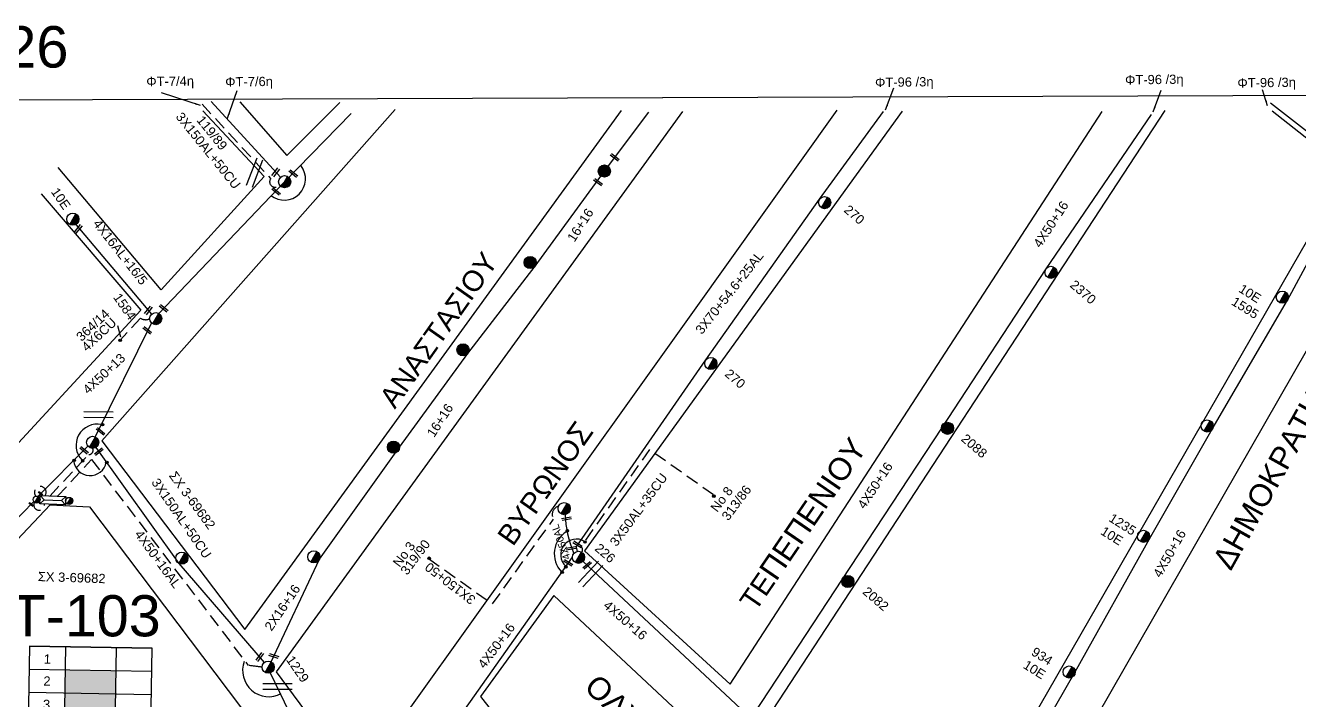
# Model space of a CAD drawing. Header units: millimetres. Extents: x 3156 to 5307, y 1191 to 2273.
# Drawn here: x 3941.1 to 4188.8, y 2126.8 to 2257.9 of the extents above; entities that cross this region are included whole.
import ezdxf
from ezdxf.enums import TextEntityAlignment as Align

# ---------------------------------------------------------------- set-up
doc = ezdxf.new("R2010")
doc.units = ezdxf.units.MM
doc.linetypes.add('DASHED', pattern=[19.05, 12.7, -6.35])
for name, color, linetype in [('Άγνωστα', 7, 'Continuous'), ('Ασφαλειοκιβώτια Χ.Τ 6 αναχωρήσεων', 7, 'Continuous'), ('Γυμνά εναέρια ΧΤ (3Φ)   4x16AL', 7, 'Continuous'), ('Γυμνά εναέρια ΧΤ και ΦΟΠ (3Φ)   4x50+16AL', 7, 'Continuous'), ('Επιγραφές - Σχήματα', 7, 'Continuous'), ('Καλώδια ΧΤ   3x150+50AL', 7, 'DASHED'), ('Καλώδια ΧΤ   3x150+50CU', 7, 'DASHED'), ('Καλώδια ΧΤ   3x150AL+50XLPE', 7, 'DASHED'), ('Καλώδια ΧΤ   4x50AL', 7, 'DASHED'), ('Μηχανική τομή', 7, 'Continuous'), ('Στύλος Ξύλινος', 7, 'Continuous'), ('Στύλος Ξύλινος @ 1', 7, 'Continuous'), ('Στύλος ΦΜ', 7, 'Continuous'), ('Στύλος ΦΜ @ 1', 7, 'Continuous'), ('Συνδέσεις', 7, 'Continuous'), ('Συνεστραμμένα ΧΤ   3x70+54.6+25 AL', 7, 'SYN_LINE'), ('Τομή', 7, 'Continuous'), ('Υποσταθμός εναέριος 2 στύλων', 7, 'Continuous'), ('Υποσταθμός πόλεως', 7, 'Continuous'), ('Υπόβαθρο ΔΕΗ', 7, 'Continuous'), ('Υπόγεια καλώδια Παροχών ΧΤ   4x6', 7, 'DASHED')]:
    doc.layers.add(name, color=color, linetype=linetype)
doc.styles.add('arial', font='arial.ttf')
doc.styles.get("Standard").update_dxf_attribs({"font": 'arial.ttf'})
doc.linetypes.add('SYN_LINE', pattern='A,0.5,-0.0001,["/\\/\\/\\/",Standard,S=0.1,R=0,X=0,Y=-0.05],-0.25', length=0.7501)
doc.dimstyles.new('ISO-25', dxfattribs={"dimtxt": 2.5, "dimasz": 2.5, "dimexe": 1.25, "dimexo": 0.625, "dimtad": 1, "dimtxsty": 'Standard', "dimcen": 2.5, "dimadec": 0, "dimazin": 0, "dimtfac": 1, "dimtmove": 0, "dimatfit": 3, "dimfxl": 1, "dimarcsym": 0})

# ---------------------------------------------------------------- blocks, each defined once
blk = doc.blocks.new('ΥΠΑΡΧΩΝ ΤΣΙΜΕΝΤΕΝΙΟΣ ΣΤΥΛΟΣ')
at = {"layer": 'Στύλος ΦΜ'}
blk.add_hatch(color=7, dxfattribs=at).paths.add_polyline_path([(-1.29, -2.28, 0.574793), (2.62, 0, 0.268822), (1.3, 2.27)])
at = {"layer": 'Στύλος ΦΜ', "color": 7}
blk.add_line((-1.29, -2.28), (1.3, 2.27), dxfattribs=at)
blk.add_circle((0, 0), 2.62, dxfattribs=at)
at = {"layer": 'Στύλος ΦΜ', "flags": 4}
for tag, p in [('ΑΡΙΘΜΟΣ', (-4.68, 8.05)), ('ΤΥΠΟΣ', (-4.91, 3.03))]:
    blk.add_attdef(tag, p, '', height=4, dxfattribs=at)
blk = doc.blocks.new('ΥΠΑΡΧΩΝ ΞΥΛΙΝΟΣ ΣΤΥΛΟΣ')
at = {"layer": 'Στύλος Ξύλινος'}
h = blk.add_hatch(color=7, dxfattribs=at)
h.paths.add_polyline_path([(-2.62, 0, 0.270008), (-1.29, -2.28), (1.3, 2.27, 0.576266)])
h.paths.add_polyline_path([(-1.29, -2.28, 0.574793), (2.62, 0, 0.268822), (1.3, 2.27)])
at = {"layer": 'Στύλος Ξύλινος', "color": 7}
blk.add_line((-1.29, -2.28), (1.3, 2.27), dxfattribs=at)
blk.add_circle((0, 0), 2.62, dxfattribs=at)
at = {"layer": 'Στύλος Ξύλινος', "flags": 4}
for tag, p in [('ΑΡΙΘΜΟΣ', (-4.91, 8.6)), ('ΤΥΠΟΣ', (-4.85, 3.39))]:
    blk.add_attdef(tag, p, '', height=4, dxfattribs=at)
blk = doc.blocks.new('ΤΟΜΗ')
at = {"layer": 'Τομή', "ltscale": 40}
for p, q in [((-5.68, 0), (5.68, 0)), ((5.68, -2.33), (-5.68, -2.33))]:
    blk.add_line(p, q, dxfattribs=at)
blk = doc.blocks.new('ΜΗΧΑΝΙΚΗ ΤΟΜΗ')
at = {"layer": 'Μηχανική τομή', "ltscale": 40}
for p, q in [((-1.89, 0.78), (1.89, 0.78)), ((1.89, 0), (-1.89, 0))]:
    blk.add_line(p, q, dxfattribs=at)
blk = doc.blocks.new('ΑΣΦΑΛΕΙΟΚΙΒΩΤΙΟ ΥΠΟΣΤΑΘΜΟΥ 6 ΑΝΑΧΩΡΗΣΕΩΝ')
at = {"layer": 'Ασφαλειοκιβώτια Χ.Τ 6 αναχωρήσεων', "ltscale": 40}
for p, q in [((-23.91, 27), (23.91, 27)), ((-9.83, 27), (-9.83, -27)), ((9.83, 27), (9.83, -27)), ((-23.91, 18), (23.91, 18)), ((-23.91, 9), (23.91, 9)), ((-23.91, 0), (23.91, 0)), ((-23.91, -9), (23.91, -9)), ((-23.91, -18), (23.91, -18))]:
    blk.add_line(p, q, dxfattribs=at)
at = {"layer": 'Ασφαλειοκιβώτια Χ.Τ 6 αναχωρήσεων'}
blk.add_lwpolyline([(-23.91, -27), (23.91, -27), (23.91, 27), (-23.91, 27)], close=True, dxfattribs=at)
for s, p in [('1', (-18.23, 20.26)), ('2', (-18.23, 11.69)), ('3', (-18.23, 2.62)), ('4', (-18.23, -6.41)), ('5', (-18.23, -15.42)), ('6', (-18.23, -24.55))]:
    blk.add_text(s, height=3.6, dxfattribs=at).set_placement(p)
at = {"layer": 'Ασφαλειοκιβώτια Χ.Τ 6 αναχωρήσεων', "ltscale": 40}
for tag, height, p in [('ΟΝΟΜΑ', 5, (-0.27, 31.68)), ('ΚΕΙΜΕΝΟ 1', 2, (16.95, 22.41)), ('ΚΕΙΜΕΝΟ 2', 2, (16.95, 13.71)), ('ΚΕΙΜΕΝΟ 3', 2, (16.95, 4.31)), ('ΚΕΙΜΕΝΟ 4', 2, (16.95, -4.67)), ('ΚΕΙΜΕΝΟ 5', 2, (16.95, -13.51)), ('ΚΕΙΜΕΝΟ 6', 2, (16.95, -22.43)), ('ΣΧ', 2, (-0.21, -29.21))]:
    blk.add_attdef(tag, text='', height=height, dxfattribs=at).set_placement(p, align=Align.MIDDLE_CENTER)
blk = doc.blocks.new('ΥΠΟΣΤΑΘΜΟΣ ΕΝΑΕΡΙΟΣ ΕΠΙ 2 ΣΤΥΛΩΝ')
at = {"layer": 'Υποσταθμός εναέριος 2 στύλων', "linetype": 'Continuous'}
for points in [[(-11.97, -2.11, 0.574793), (-8.45, -0.07, 0.268822), (-9.64, 1.98)], [(9.68, -2.15, 0.574793), (13.19, -0.1, 0.268822), (12.01, 1.95)]]:
    blk.add_hatch(color=256, dxfattribs=at).paths.add_polyline_path(points)
for p, q in [((-11.97, -2.11), (-9.64, 1.98)), ((9.68, -2.15), (12.01, 1.95))]:
    blk.add_line(p, q, dxfattribs=at)
for centre in [(-10.81, -0.07), (10.84, -0.1)]:
    blk.add_circle(centre, 2.36, dxfattribs=at)
at = {"layer": 'Υποσταθμός πόλεως', "linetype": 'Continuous', "ltscale": 40}
blk.add_lwpolyline([(-8.57, 2.82), (8.57, 2.82), (8.57, -2.82), (-8.57, -2.82)], close=True, dxfattribs=at)
for points in [[(-5.75, 0), (-8.57, 2.82)], [(-8.57, -2.82), (-5.75, 0)], [(-5.75, 0), (5.75, 0)], [(5.75, 0), (8.57, 2.82)], [(8.57, -2.82), (5.75, 0)]]:
    blk.add_lwpolyline(points, dxfattribs=at)
at = {"layer": 'Υποσταθμός εναέριος 2 στύλων', "ltscale": 40, "flags": 1}
for tag, p in [('ΜΕΤΑΣΧΗΜΑΤΙΣΜΟΣ', (14.09, 2.51)), ('ΙΣΧΥΣ', (14.07, -0.28)), ('ΑΡΙΘΜΟΣ', (14.19, -3))]:
    blk.add_attdef(tag, p, '', height=1.8, dxfattribs=at)
blk = doc.blocks.new('_ΣΥΝΔΕΣΗ')
at = {"layer": 'Συνδέσεις', "linetype": 'SYN_LINE', "ltscale": 40}
blk.add_hatch(color=256, dxfattribs=at).paths.add_polyline_path([(0.5, -0.01, 1), (-0.5, -0.01, 1)])
at = {"layer": 'Συνδέσεις'}
blk.add_circle((0, -0.01), 0.5, dxfattribs=at)

msp = doc.modelspace()

# ---------------------------------------------------------------- hatches: boundary and pattern name
at = {"layer": 'Ασφαλειοκιβώτια Χ.Τ 6 αναχωρήσεων'}
msp.add_hatch(color=151, dxfattribs=at).paths.add_polyline_path([(3948.79, 2132.79), (3948.71, 2128.29), (3958.54, 2128.13), (3958.61, 2132.63)])
at = {"layer": 'Καλώδια ΧΤ   3x150+50CU', "ltscale": 0.2}
h = msp.add_hatch(color=1, dxfattribs=at)
h.dxf.hatch_style = 1
h.paths.add_polyline_path([(3958.57, 2128.08), (3948.74, 2128.25), (3948.67, 2123.75), (3958.49, 2123.59)])

# ---------------------------------------------------------------- linework, layer by layer
at = {"layer": 'Άγνωστα', "color": 2}
for points in [[(3967.01, 2201.99), (3991.49, 2227.57), (4004.42, 2240.81)], [(3965.57, 2200.16), (3954.68, 2178)]]:
    msp.add_lwpolyline(points, dxfattribs=at)
at = {"layer": 'Άγνωστα', "color": 133}
msp.add_lwpolyline([(3988.87, 2134.28), (3998.25, 2154.21), (4013.84, 2176.01), (4027.12, 2194.22), (4040.17, 2211.17), (4053.65, 2229.64), (4062.31, 2241.06)], dxfattribs=at)
at = {"layer": 'Άγνωστα', "color": 151, "linetype": 'DASHED', "ltscale": 0.2}
msp.add_lwpolyline([(4074.89, 2166.72), (4062.45, 2175.54), (4049.1, 2156.7), (4049.1, 2156.7, -0.523531), (4049.09, 2155.44)], format="xyb", dxfattribs=at)
at = {"layer": 'Γυμνά εναέρια ΧΤ (3Φ)   4x16AL', "color": 2}
msp.add_lwpolyline([(3950.9, 2219.26), (3965.61, 2201.82)], dxfattribs=at)
at = {"layer": 'Γυμνά εναέρια ΧΤ και ΦΟΠ (3Φ)   4x50+16AL', "color": 30}
for points in [[(4199.18, 2230.43), (4183.14, 2242.8)], [(4159.99, 2240.61), (4139.51, 2210.62), (4119.21, 2179.67), (4099.9, 2150.34), (4082.78, 2124.3)]]:
    msp.add_lwpolyline(points, dxfattribs=at)
at = {"layer": 'Γυμνά εναέρια ΧΤ και ΦΟΠ (3Φ)   4x50+16AL', "color": 5}
for points in [[(4130.22, 2108.22), (4137.39, 2118.8), (4145.2, 2132.32), (4159.91, 2158.64), (4171.85, 2179.49), (4186.49, 2204.55), (4199.57, 2228.75)], [(4049.49, 2153.82), (4082.14, 2123.32), (4098.57, 2107.41), (4110.33, 2096.49), (4123.91, 2085.74)]]:
    msp.add_lwpolyline(points, dxfattribs=at)
at = {"layer": 'Γυμνά εναέρια ΧΤ και ΦΟΠ (3Φ)   4x50+16AL', "color": 4}
msp.add_lwpolyline([(3953.24, 2176.21), (3943.58, 2166.47)], dxfattribs=at)
at = {"layer": 'Γυμνά εναέρια ΧΤ και ΦΟΠ (3Φ)   4x50+16AL', "color": 4, "ltscale": 40}
msp.add_lwpolyline([(3954.79, 2175.95), (3970.91, 2153.41), (3987.51, 2134.15)], dxfattribs=at)
at = {"layer": 'Γυμνά εναέρια ΧΤ και ΦΟΠ (3Φ)   4x50+16AL', "color": 1}
msp.add_lwpolyline([(3942.78, 2165.52), (3935.53, 2158.1), (3911.69, 2132.92)], dxfattribs=at)
at = {"layer": 'Γυμνά εναέρια ΧΤ και ΦΟΠ (3Φ)   4x50+16AL', "color": 151}
for points in [[(4007.09, 2098.67), (4023.09, 2120.16), (4047.43, 2154.6)], [(3988.7, 2132.15), (4005.76, 2096.73), (4026.12, 2070.97)]]:
    msp.add_lwpolyline(points, dxfattribs=at)
at = {"layer": 'Καλώδια ΧΤ   3x150+50AL', "color": 151, "ltscale": 0.2}
msp.add_lwpolyline([(4019.49, 2154.35), (4031.89, 2145.53), (4043.76, 2162.02, -0.49656), (4044.75, 2164.53, 101.790241)], format="xyb", dxfattribs=at)
at = {"layer": 'Καλώδια ΧΤ   3x150+50CU', "linetype": 'Continuous', "ltscale": 0.2}
for p, q in [((3982.77, 2243.1), (3991.93, 2232.67)), ((3991.93, 2232.67), (4002.21, 2242.99))]:
    msp.add_line(p, q, dxfattribs=at)
at = {"layer": 'Καλώδια ΧΤ   3x150+50CU', "color": 30, "ltscale": 0.2}
msp.add_lwpolyline([(3975.44, 2242.65), (3988.77, 2228.18, 0.999119), (3990.5, 2226.94)], format="xyb", dxfattribs=at)
at = {"layer": 'Καλώδια ΧΤ   3x150+50CU', "color": 2, "ltscale": 0.2}
msp.add_lwpolyline([(3945.87, 2166.55), (3953.39, 2174.58, 0.594874), (3954.16, 2175.76)], format="xyb", dxfattribs=at)
at = {"layer": 'Καλώδια ΧΤ   3x150+50CU', "linetype": 'Continuous', "ltscale": 0.2}
for centre, radius, start, end in [((3991.42, 2228.12), 4.13, 231.1996, 37.9782), ((3955.06, 2176.34), 4.13, 78.4436, 224.0499), ((3953.66, 2173.68), 3.21, 184.9489, 349.3922), ((4049.02, 2155.29), 5.11, 121.8495, 223.0491), ((4048.2, 2155.1), 3.04, 58.7369, 227.2666), ((3988.41, 2132.61), 5.09, 159.5377, 298.4232)]:
    msp.add_arc(centre, radius, start, end, dxfattribs=at)
at = {"layer": 'Καλώδια ΧΤ   3x150+50CU', "color": 4, "ltscale": 0.2}
msp.add_arc((3943.98, 2167.23), 1.14, 323.1052, 228.2098, dxfattribs=at)
at = {"layer": 'Καλώδια ΧΤ   3x150+50CU', "color": 1, "ltscale": 0.2}
msp.add_arc((3943.75, 2164.78), 1.04, 145.3007, 12.8029, dxfattribs=at)
at = {"layer": 'Καλώδια ΧΤ   3x150AL+50XLPE', "color": 5, "linetype": 'Continuous', "ltscale": 0.2}
msp.add_lwpolyline([(3990.7, 2228.45), (3977.22, 2243.18)], dxfattribs=at)
at = {"layer": 'Καλώδια ΧΤ   3x150AL+50XLPE', "color": 151, "ltscale": 0.2}
msp.add_lwpolyline([(3947.35, 2166.45), (3953.94, 2173.61), (3984.41, 2133.59, -0.008272), (3987.1, 2133.26, -2.281577)], format="xyb", dxfattribs=at)
at = {"layer": 'Καλώδια ΧΤ   4x50AL', "color": 151, "linetype": 'Continuous', "ltscale": 0.2}
msp.add_lwpolyline([(4047.73, 2155.39, -0.086644), (4046.08, 2162.91, 13.00575)], format="xyb", dxfattribs=at)
at = {"layer": 'Συνεστραμμένα ΧΤ   3x70+54.6+25 AL', "color": 30, "ltscale": 20}
msp.add_line((4048.19, 2156.54), (4048.36, 2155.76), dxfattribs=at)
msp.add_lwpolyline([(4048.19, 2156.54), (4073.38, 2192.94), (4095.51, 2224.19), (4107.92, 2241.21)], dxfattribs=at)
at = {"layer": 'Υπόβαθρο ΔΕΗ', "linetype": 'Continuous', "ltscale": 0.2}
msp.add_line((5162.12, 2247.76), (3234.44, 2240.91), dxfattribs=at)
at = {"layer": 'Υπόβαθρο ΔΕΗ'}
for points in [[(4012.99, 2241.58), (3955.93, 2177.24), (3983.75, 2140.6), (4056.98, 2241.42)], [(3967.48, 2206.58), (3987.5, 2228.57), (3975.57, 2241.33)], [(4068.83, 2241.24), (3989.86, 2132.35), (4005.65, 2110.95), (4070.84, 2202.19), (4098.92, 2241.49)], [(4111.58, 2241.27), (4049.8, 2155.89), (4078.08, 2129.98), (4150.44, 2241.24)], [(4162.62, 2241.43), (4085.16, 2123.15), (4115.86, 2094.5), (4121.2, 2095.99)], [(4121.2, 2095.99), (4198.14, 2229.75), (4183.49, 2241.27)], [(3967.48, 2206.58), (3947.45, 2230.36)], [(3944.15, 2225.21), (3963.52, 2202.63)], [(4206.59, 2223.32), (4141.26, 2109.51), (4229.95, 2057.16), (4281.58, 2174.06), (4206.59, 2223.32)], [(3932.05, 2168.57), (3963.53, 2202.64)], [(4113.16, 2082.35), (4043.83, 2147.18), (4029.59, 2127.54), (4089.46, 2050.96), (4094.93, 2051.3), (4113.16, 2082.35)]]:
    msp.add_lwpolyline(points, dxfattribs=at)
msp.add_lwpolyline([(4024.44, 2070.6), (3999.08, 2035.91), (3920.02, 2137.47), (3945.92, 2164.79), (3953.54, 2164.43)], close=True, dxfattribs=at)
at = {"layer": 'Υπόγεια καλώδια Παροχών ΧΤ   4x6', "color": 2, "linetype": 'DASHED', "ltscale": 0.2}
msp.add_lwpolyline([(3965.25, 2200.91, -0.230977), (3963.46, 2201.05), (3959.52, 2196.79)], format="xyb", dxfattribs=at)

# ---------------------------------------------------------------- block references
at = {"layer": 'Ασφαλειοκιβώτια Χ.Τ 6 αναχωρήσεων', "xscale": 0.4999999999999698, "yscale": 0.4999999999999698, "zscale": 0.4999999999999698, "rotation": 359.0415533360016}
msp.add_blockref('ΑΣΦΑΛΕΙΟΚΙΒΩΤΙΟ ΥΠΟΣΤΑΘΜΟΥ 6 ΑΝΑΧΩΡΗΣΕΩΝ', (3953.58, 2123.67), dxfattribs=at)
at = {"layer": 'Μηχανική τομή'}
for p, xscale, yscale, zscale, rotation in [((4055.56, 2232.15), 0.4999999999992769, 0.4999999999992769, 0.4999999999992769, 324.0143109508336), ((3989.89, 2229.26), 0.4999999999994531, 0.4999999999994531, 0.4999999999994531, 51.20409134955661), ((3993.29, 2229.31), 0.4999999999993107, 0.4999999999993107, 0.4999999999993107, 141.2040913495769), ((4052.32, 2227.32), 0.4999999999992435, 0.4999999999992435, 0.4999999999992435, 324.0143109508389), ((3989.95, 2225.83), 0.4999999999993107, 0.4999999999993107, 0.4999999999993107, 141.2040913495769), ((3951.51, 2218.28), 0.4999999999994531, 0.4999999999994531, 0.4999999999994531, 51.20409134955661), ((3965.13, 2202.44), 0.4999999999994531, 0.4999999999994531, 0.4999999999994531, 51.20409134955661), ((3968.08, 2203.12), 0.4999999999993107, 0.4999999999993107, 0.4999999999993107, 141.2040913495769), ((3964.89, 2198.85), 0.4999999999993107, 0.4999999999993107, 0.4999999999993107, 141.2040913495769), ((3955.81, 2179.2), 0.4999999999993107, 0.4999999999993107, 0.4999999999993107, 141.2040913495769), ((3952.62, 2175.53), 0.4999999999993107, 0.4999999999993107, 0.4999999999993107, 141.2040913495769), ((3955.48, 2174.98), 0.4999999999993773, 0.4999999999993773, 0.4999999999993773, 36.98769481465663), ((3942.27, 2164.96), 0.2641926405157018, 0.2641926405157018, 0.2641926405157018, 141.2040913495769), ((3944.11, 2167.09), 0.2641926405157018, 0.2641926405157018, 0.2641926405157018, 141.2040913495769), ((4046.28, 2162.31), 0.4999999999993591, 0.4999999999993591, 0.4999999999993591, 189.8027693947626), ((4048.55, 2157.28), 0.4999999999993591, 0.4999999999993591, 0.4999999999993591, 148.835067525106), ((4047.09, 2156.55), 0.4999999999993591, 0.4999999999993591, 0.4999999999993591, 189.8027693947626), ((4046.73, 2153.69), 0.4999999999993591, 0.4999999999993591, 0.4999999999993591, 148.835067525106), ((4050.17, 2153.18), 0.4999999999993591, 0.4999999999993591, 0.4999999999993591, 221.0069810357211), ((3986.48, 2135.35), 0.4999999999991099, 0.4999999999991099, 0.4999999999991099, 234.01431095086), ((3989.32, 2135.25), 0.4999999999993487, 0.4999999999993487, 0.4999999999993487, 342.7277051761908)]:
    msp.add_blockref('ΜΗΧΑΝΙΚΗ ΤΟΜΗ', p, dxfattribs=dict(at, xscale=xscale, yscale=yscale, zscale=zscale, rotation=rotation))
at = {"layer": 'Στύλος Ξύλινος @ 1', "ltscale": 40, "xscale": 0.4499999999998181, "yscale": 0.4499999999998181, "zscale": 0.4499999999998181}
for p in [(4053.65, 2229.64), (4039.23, 2211.89), (4026.17, 2194.92), (4120.38, 2179.67), (4012.66, 2176.01), (4101, 2149.9)]:
    msp.add_blockref('ΥΠΑΡΧΩΝ ΞΥΛΙΝΟΣ ΣΤΥΛΟΣ', p, dxfattribs=at)
at = {"layer": 'Στύλος ΦΜ @ 1', "ltscale": 40, "xscale": 0.4499999999998181, "yscale": 0.4499999999998181, "zscale": 0.4499999999998181}
for p in [(3991.49, 2227.57), (4096.48, 2223.51), (3950.32, 2220.31), (4140.48, 2209.96), (4185.47, 2205.14), (3966.42, 2200.97), (4074.35, 2192.27), (4170.85, 2180.12), (3954.16, 2176.94), (4045.82, 2164.06), (4158.46, 2158.67), (3971.49, 2154.44), (3997.18, 2154.71), (4048.61, 2154.6), (3988.28, 2133.26), (4144.03, 2132.32)]:
    msp.add_blockref('ΥΠΑΡΧΩΝ ΤΣΙΜΕΝΤΕΝΙΟΣ ΣΤΥΛΟΣ', p, dxfattribs=at)
at = {"layer": 'Συνδέσεις', "xscale": 0.4777242751394019, "yscale": 0.4777242751394019, "zscale": 0.4777242751394019}
for p in [(3959.51, 2196.74), (3956.07, 2180.37), (3950.57, 2173.45), (3952.21, 2173.34), (3956.92, 2173.04), (4074.93, 2166.49), (4046.46, 2159.75), (4049.88, 2157.58), (4019.59, 2154.43), (4046.16, 2152.72), (4045.45, 2151.71)]:
    msp.add_blockref('_ΣΥΝΔΕΣΗ', p, dxfattribs=at)
at = {"layer": 'Τομή'}
for p, xscale, yscale, zscale, rotation in [((3986.19, 2229.11), 0.4999999999998101, 0.4999999999998101, 0.4999999999998101, 248.8837369223515), ((3955.28, 2181.71), 0.4999999999998102, 0.4999999999998102, 0.4999999999998102, 179.2173349146116), ((4050.57, 2151.76), 0.5, 0.5, 0.5, 46.831694621933)]:
    msp.add_blockref('ΤΟΜΗ', p, dxfattribs=dict(at, xscale=xscale, yscale=yscale, zscale=zscale, rotation=rotation))
at = {"layer": 'Τομή', "xscale": 0.5, "yscale": 0.5, "zscale": 0.5}
msp.add_blockref('ΤΟΜΗ', (3990.08, 2130.1), dxfattribs=at)
at = {"layer": 'Υποσταθμός εναέριος 2 στύλων', "xscale": 0.2921596117828987, "yscale": 0.2921596117828987, "zscale": 0.2921596117828987, "rotation": 357.6836467724131}
msp.add_blockref('ΥΠΟΣΤΑΘΜΟΣ ΕΝΑΕΡΙΟΣ ΕΠΙ 2 ΣΤΥΛΩΝ', (3946.43, 2165.71), dxfattribs=at)

# ---------------------------------------------------------------- texts
at = {"ltscale": 0.2, "insert": (3975.66, 2240.62), "char_height": 1.8, "width": 43.5158, "attachment_point": 1, "rotation": 308.9313, "style": 'arial'}
msp.add_mtext('119/89', dxfattribs=at)
at = {"layer": 'Άγνωστα', "char_height": 1.8, "width": 43.5158, "attachment_point": 1, "style": 'arial'}
for s, insert, rotation in [('16+16', (4046.31, 2216.68), 57.0864), ('4X16AL+16/5', (3955.54, 2220.49), 308.1117), ('10E', (4177.78, 2207.81), 327.8731), ('1595', (4176.36, 2205.33), 327.8731), ('16+16', (4019.03, 2178.74), 57.0864), ('1235\\P10E', (4152.52, 2163.26), 327.8731), ('2X16+16', (3987.45, 2141.15), 55.7691), ('934\\P10E', (4137.46, 2137.27), 327.8731)]:
    msp.add_mtext(s, dxfattribs=dict(at, insert=insert, rotation=rotation))
at = {"layer": 'Άγνωστα', "ltscale": 40, "char_height": 1.8, "width": 43.5158, "attachment_point": 1, "style": 'arial'}
for s, insert, rotation in [('270', (4101.25, 2223.22), 319.3104), ('4X50+16', (4136.92, 2215.57), 56.5816), ('2370', (4145.2, 2208.64), 319.3104), ('364/14', (3950.77, 2197.74), 43.0577), ('4X6CU', (3951.82, 2195.76), 43.0577), ('4X50+13', (3952.05, 2187.49), 43.0577), ('270', (4078.08, 2191.35), 319.3104), ('2088', (4124.04, 2178.75), 319.3104), ('4X50+16', (4102.74, 2164.83), 56.5816), ('3X50AL+35CU', (4054.56, 2157.63), 53.4266), ('No 8', (4074.15, 2164.3), 53.25), ('313/86', (4076.3, 2162.65), 53.25), ('No 3', (4012.38, 2153.62), 53.25), ('319/90', (4013.86, 2152.08), 53.25), ('4X50+16', (4160.23, 2151.39), 60.2472), ('226', (4052.8, 2157.46), 319.3104), ('3X150+50', (4027.7, 2145.28), 142.3846), ('2082', (4104.89, 2149.04), 319.3104), ('4X50+16', (4054.47, 2146.36), 319.3104), ('4X50+16', (4028.9, 2133.91), 53.25)]:
    msp.add_mtext(s, dxfattribs=dict(at, insert=insert, rotation=rotation))
at = {"layer": 'Γυμνά εναέρια ΧΤ και ΦΟΠ (3Φ)   4x50+16AL', "ltscale": 40, "char_height": 1.8, "width": 43.5158, "attachment_point": 1, "style": 'arial'}
for s, insert, rotation in [('ΦΤ-7/4η', (3964.58, 2247.93), 0.7738), ('ΦΤ-7/6η', (3979.92, 2247.85), 0.7738), ('ΦΤ-96 /3η', (4106.27, 2247.76), 0.7738), ('ΦΤ-96 /3η', (4154.88, 2248.25), 0.7738), ('ΦΤ-96 /3η', (4176.72, 2247.66), 0.7738), ('10E', (3947.45, 2226.64), 304.6606), ('1584', (3959.55, 2206.14), 304.6606), ('ΣΧ 3-69682', (3970.35, 2171.52), 306.3865), ('4X50+16AL', (3963.67, 2160.12), 306.2503), ('ΣΧ 3-69682', (3943.55, 2151.79), 358.1165), ('1229', (3993.17, 2135.71), 304.6606)]:
    msp.add_mtext(s, dxfattribs=dict(at, insert=insert, rotation=rotation))
at = {"layer": 'Καλώδια ΧΤ   3x150AL+50XLPE', "ltscale": 0.2, "char_height": 1.8, "width": 43.5158, "attachment_point": 1, "style": 'arial'}
for insert, rotation in [((3971.6, 2241.28), 308.9313), ((3966.97, 2170.19), 304.7869)]:
    msp.add_mtext('3X150AL+50CU', dxfattribs=dict(at, insert=insert, rotation=rotation))
at = {"layer": 'Καλώδια ΧΤ   4x50AL', "ltscale": 0.2, "insert": (4045.73, 2153.93), "char_height": 1.448, "width": 34.1217, "attachment_point": 1, "rotation": 109.7528, "style": 'arial'}
msp.add_mtext('4X50AL', dxfattribs=at)
at = {"layer": 'Συνεστραμμένα ΧΤ   3x70+54.6+25 AL', "ltscale": 20, "insert": (4071.2, 2198.89), "char_height": 1.8, "width": 43.5158, "attachment_point": 1, "rotation": 51.7613, "style": 'arial'}
msp.add_mtext('3X70+54.6+25AL', dxfattribs=at)
at = {"layer": 'Υπόβαθρο ΔΕΗ', "insert": (3904.41, 2257.8), "char_height": 7.4305, "width": 85.5373, "attachment_point": 1, "style": 'arial'}
msp.add_mtext('{\\H1.083x;ΣΕΝΤ.26}', dxfattribs=at)
at = {"layer": 'Υπόβαθρο ΔΕΗ', "attachment_point": 1, "style": 'arial'}
for s, insert, char_height, width, rotation in [('ANAΣΤΑΣΙΟΥ', (4009.65, 2185.56), 4, 92.0926, 54.822), ('{\\H1.083x;ΔHMOKPATIAΣ}', (4171.68, 2153.94), 4, 92.0926, 60.8246), ('BYPΩNΟ{\\H1.083x;Σ}', (4032.33, 2159.04), 4, 92.0926, 54.822), ('TE{\\H1.083x;ПEПENIOY}', (4079.45, 2146.33), 4, 92.0926, 55.6214), ('{\\H1.083x;Φ}T-103', (3928.55, 2147.93), 8, 93.9524, 359.9589), ('{\\H1.083x;ΟΛΥΜΠΙΟTΙΣΣHΣ}', (4052.44, 2132.24), 4, 92.0926, 316.9048)]:
    msp.add_mtext(s, dxfattribs=dict(at, insert=insert, char_height=char_height, width=width, rotation=rotation))

# ---------------------------------------------------------------- leaders
at = {"layer": 'Επιγραφές - Σχήματα', "ltscale": 40}
for points in [[(3975.11, 2242.39), (3967.55, 2244.82)], [(3980.37, 2239.91), (3982.29, 2245.28)], [(4108.32, 2241.53), (4109.91, 2245.78)], [(4160.34, 2241.13), (4161.94, 2245.38)], [(4182.61, 2242.3), (4181.62, 2245.42)], [(3959.63, 2197.39), (3959.07, 2199.58)]]:
    msp.add_leader(points, dimstyle='ISO-25', override={"dimasz": 1, "dimtad": 0}, dxfattribs=at)

doc.saveas('drawing.dxf')
